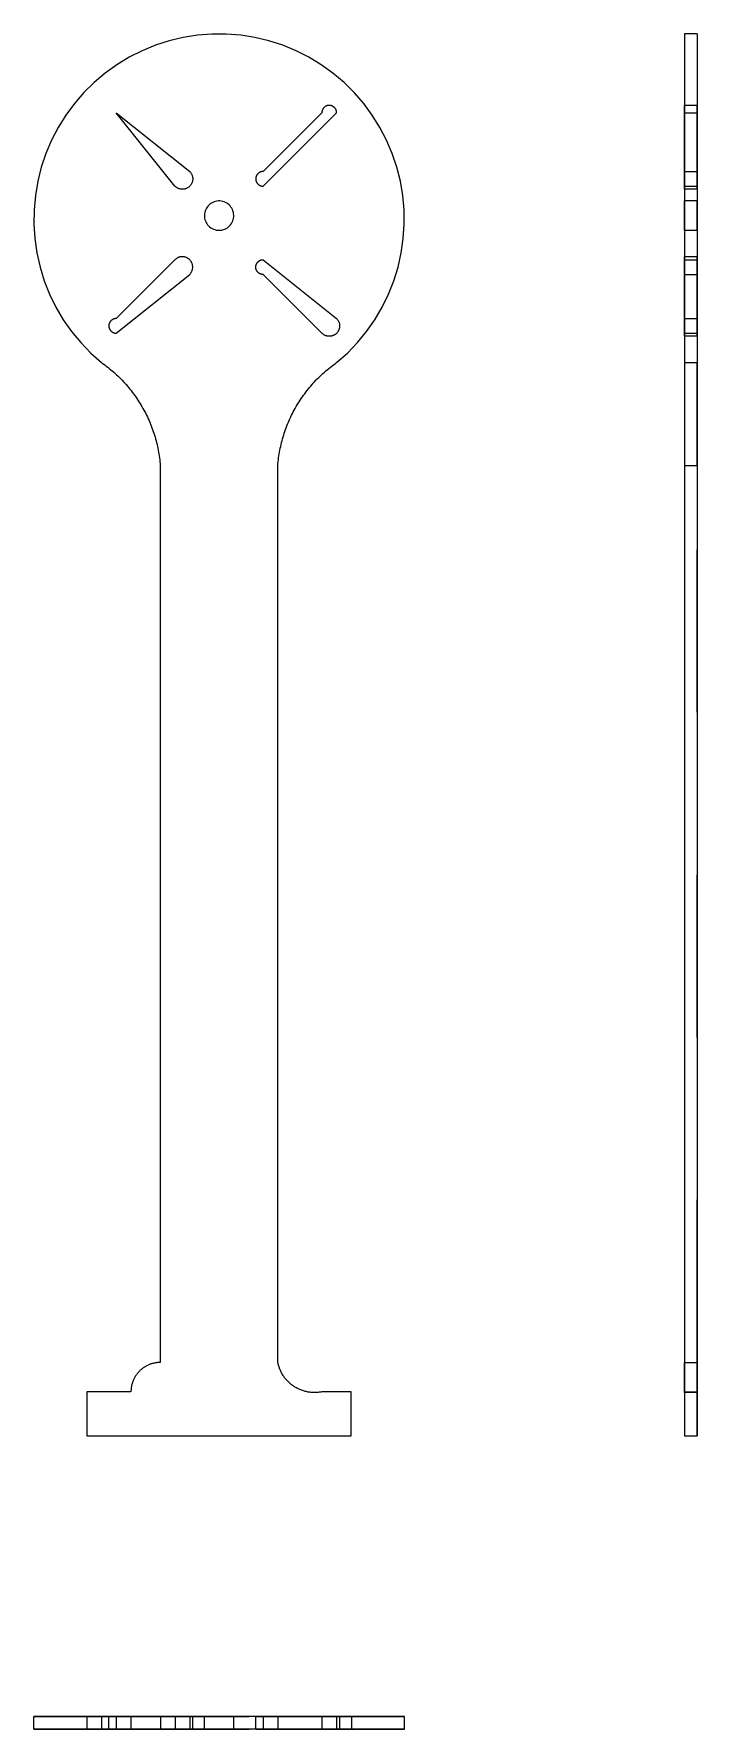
# Model space of a CAD drawing. Extents: x 0 to 0.41, y 0 to 1.04.
import ezdxf

# ---------------------------------------------------------------- set-up
doc = ezdxf.new("R2010")
doc.units = 0
doc.linetypes.add('HIDDEN', pattern=[0.043131, 0.028768, -0.014363])
for name, color, linetype in [('FRONT', 7, 'CONTINUOUS'), ('LEFT', 7, 'CONTINUOUS'), ('LEFT_HID', 7, 'HIDDEN'), ('TOP', 7, 'CONTINUOUS'), ('TOP_HID', 7, 'HIDDEN')]:
    doc.layers.add(name, color=color, linetype=linetype)

msp = doc.modelspace()

# ---------------------------------------------------------------- linework, layer by layer
at = {"layer": 'FRONT'}
for p, q in [((0.066632, 1.032639), (0.058699, 1.028634)), ((0.074852, 1.036014), (0.066632, 1.032639)), ((0.08331, 1.038739), (0.074852, 1.036014)), ((0.091954, 1.040797), (0.08331, 1.038739)), ((0.100733, 1.042176), (0.091954, 1.040797)), ((0.109592, 1.042868), (0.100733, 1.042176)), ((0.118478, 1.042868), (0.109592, 1.042868)), ((0.127337, 1.042176), (0.118478, 1.042868)), ((0.136116, 1.040797), (0.127337, 1.042176)), ((0.14476, 1.038739), (0.136116, 1.040797)), ((0.153218, 1.036014), (0.14476, 1.038739)), ((0.161438, 1.032639), (0.153218, 1.036014)), ((0.169371, 1.028634), (0.161438, 1.032639)), ((0.051102, 1.024024), (0.043887, 1.018837)), ((0.058699, 1.028634), (0.051102, 1.024024)), ((0.176968, 1.024024), (0.169371, 1.028634)), ((0.184182, 1.018837), (0.176968, 1.024024)), ((0.037098, 1.013104), (0.030776, 1.00686)), ((0.043887, 1.018837), (0.037098, 1.013104)), ((0.190972, 1.013104), (0.184182, 1.018837)), ((0.197294, 1.00686), (0.190972, 1.013104)), ((0.030776, 1.00686), (0.024958, 1.000143)), ((0.203111, 1.000143), (0.197294, 1.00686)), ((0.019682, 0.992993), (0.014978, 0.985454)), ((0.024958, 1.000143), (0.019682, 0.992993)), ((0.050713, 0.994481), (0.095943, 0.958297)), ((0.086897, 0.949251), (0.050713, 0.994481)), ((0.141173, 0.949251), (0.186403, 0.994481)), ((0.177357, 0.994481), (0.141173, 0.958297)), ((0.177363, 0.994706), (0.177357, 0.994481)), ((0.17738, 0.994931), (0.177363, 0.994706)), ((0.177408, 0.995155), (0.17738, 0.994931)), ((0.177447, 0.995377), (0.177408, 0.995155)), ((0.177497, 0.995597), (0.177447, 0.995377)), ((0.177558, 0.995814), (0.177497, 0.995597)), ((0.17763, 0.996028), (0.177558, 0.995814)), ((0.177713, 0.996238), (0.17763, 0.996028)), ((0.177805, 0.996443), (0.177713, 0.996238)), ((0.177908, 0.996644), (0.177805, 0.996443)), ((0.178021, 0.996839), (0.177908, 0.996644)), ((0.178143, 0.997029), (0.178021, 0.996839)), ((0.178275, 0.997212), (0.178143, 0.997029)), ((0.178416, 0.997388), (0.178275, 0.997212)), ((0.178565, 0.997557), (0.178416, 0.997388)), ((0.178722, 0.997719), (0.178565, 0.997557)), ((0.178888, 0.997872), (0.178722, 0.997719)), ((0.17906, 0.998017), (0.178888, 0.997872)), ((0.17924, 0.998153), (0.17906, 0.998017)), ((0.179426, 0.99828), (0.17924, 0.998153)), ((0.179619, 0.998398), (0.179426, 0.99828)), ((0.179817, 0.998506), (0.179619, 0.998398)), ((0.18002, 0.998604), (0.179817, 0.998506)), ((0.180228, 0.998691), (0.18002, 0.998604)), ((0.18044, 0.998768), (0.180228, 0.998691)), ((0.180655, 0.998835), (0.18044, 0.998768)), ((0.180874, 0.99889), (0.180655, 0.998835)), ((0.181095, 0.998935), (0.180874, 0.99889)), ((0.181318, 0.998969), (0.181095, 0.998935)), ((0.181542, 0.998991), (0.181318, 0.998969)), ((0.181768, 0.999002), (0.181542, 0.998991)), ((0.181993, 0.999002), (0.181768, 0.999002)), ((0.182218, 0.998991), (0.181993, 0.999002)), ((0.182443, 0.998969), (0.182218, 0.998991)), ((0.182666, 0.998935), (0.182443, 0.998969)), ((0.182887, 0.99889), (0.182666, 0.998935)), ((0.183105, 0.998835), (0.182887, 0.99889)), ((0.183321, 0.998768), (0.183105, 0.998835)), ((0.183533, 0.998691), (0.183321, 0.998768)), ((0.183741, 0.998604), (0.183533, 0.998691)), ((0.183944, 0.998506), (0.183741, 0.998604)), ((0.184142, 0.998398), (0.183944, 0.998506)), ((0.184334, 0.99828), (0.184142, 0.998398)), ((0.184521, 0.998153), (0.184334, 0.99828)), ((0.1847, 0.998017), (0.184521, 0.998153)), ((0.184873, 0.997872), (0.1847, 0.998017)), ((0.185039, 0.997719), (0.184873, 0.997872)), ((0.185196, 0.997557), (0.185039, 0.997719)), ((0.185345, 0.997388), (0.185196, 0.997557)), ((0.185486, 0.997212), (0.185345, 0.997388)), ((0.185617, 0.997029), (0.185486, 0.997212)), ((0.18574, 0.996839), (0.185617, 0.997029)), ((0.185853, 0.996644), (0.18574, 0.996839)), ((0.185955, 0.996443), (0.185853, 0.996644)), ((0.186048, 0.996238), (0.185955, 0.996443)), ((0.186131, 0.996028), (0.186048, 0.996238)), ((0.186202, 0.995814), (0.186131, 0.996028)), ((0.186264, 0.995597), (0.186202, 0.995814)), ((0.186314, 0.995377), (0.186264, 0.995597)), ((0.186353, 0.995155), (0.186314, 0.995377)), ((0.186381, 0.994931), (0.186353, 0.995155)), ((0.186398, 0.994706), (0.186381, 0.994931)), ((0.186403, 0.994481), (0.186398, 0.994706)), ((0.208388, 0.992993), (0.203111, 1.000143)), ((0.213092, 0.985454), (0.208388, 0.992993)), ((0.014978, 0.985454), (0.010874, 0.977572)), ((0.217196, 0.977572), (0.213092, 0.985454)), ((0.010874, 0.977572), (0.007397, 0.969395)), ((0.220673, 0.969395), (0.217196, 0.977572)), ((0.004567, 0.960971), (0.002401, 0.952353)), ((0.007397, 0.969395), (0.004567, 0.960971)), ((0.223503, 0.960971), (0.220673, 0.969395)), ((0.225669, 0.952353), (0.223503, 0.960971)), ((0.002401, 0.952353), (0.000913, 0.943593)), ((0.087128, 0.949031), (0.086897, 0.949251)), ((0.095829, 0.949139), (0.095592, 0.948925)), ((0.096054, 0.949365), (0.095829, 0.949139)), ((0.095943, 0.958297), (0.096163, 0.958066)), ((0.096268, 0.949601), (0.096054, 0.949365)), ((0.096163, 0.958066), (0.096371, 0.957824)), ((0.09647, 0.949848), (0.096268, 0.949601)), ((0.096371, 0.957824), (0.096566, 0.957572)), ((0.09666, 0.950105), (0.09647, 0.949848)), ((0.096566, 0.957572), (0.096749, 0.957311)), ((0.096836, 0.95037), (0.09666, 0.950105)), ((0.096749, 0.957311), (0.096919, 0.957041)), ((0.096999, 0.950645), (0.096836, 0.95037)), ((0.096919, 0.957041), (0.097075, 0.956763)), ((0.097148, 0.950927), (0.096999, 0.950645)), ((0.097075, 0.956763), (0.097217, 0.956477)), ((0.097283, 0.951216), (0.097148, 0.950927)), ((0.097217, 0.956477), (0.097345, 0.956185)), ((0.097403, 0.951511), (0.097283, 0.951216)), ((0.097345, 0.956185), (0.097457, 0.955886)), ((0.097508, 0.951812), (0.097403, 0.951511)), ((0.097457, 0.955886), (0.097555, 0.955583)), ((0.097598, 0.952118), (0.097508, 0.951812)), ((0.097555, 0.955583), (0.097638, 0.955275)), ((0.097673, 0.952428), (0.097598, 0.952118)), ((0.097638, 0.955275), (0.097705, 0.954963)), ((0.097733, 0.952741), (0.097673, 0.952428)), ((0.097705, 0.954963), (0.097756, 0.954648)), ((0.097776, 0.953057), (0.097733, 0.952741)), ((0.097756, 0.954648), (0.097792, 0.954331)), ((0.097804, 0.953375), (0.097776, 0.953057)), ((0.097792, 0.954331), (0.097812, 0.954013)), ((0.097816, 0.953694), (0.097804, 0.953375)), ((0.097812, 0.954013), (0.097816, 0.953694)), ((0.136663, 0.954112), (0.136652, 0.953886)), ((0.136652, 0.953886), (0.136652, 0.953661)), ((0.136652, 0.953661), (0.136663, 0.953436)), ((0.136685, 0.954336), (0.136663, 0.954112)), ((0.136663, 0.953436), (0.136685, 0.953211)), ((0.136719, 0.954559), (0.136685, 0.954336)), ((0.136685, 0.953211), (0.136719, 0.952988)), ((0.136764, 0.95478), (0.136719, 0.954559)), ((0.136719, 0.952988), (0.136764, 0.952767)), ((0.136819, 0.954999), (0.136764, 0.95478)), ((0.136764, 0.952767), (0.136819, 0.952549)), ((0.136886, 0.955214), (0.136819, 0.954999)), ((0.136819, 0.952549), (0.136886, 0.952333)), ((0.136963, 0.955426), (0.136886, 0.955214)), ((0.136886, 0.952333), (0.136963, 0.952121)), ((0.13705, 0.955634), (0.136963, 0.955426)), ((0.136963, 0.952121), (0.13705, 0.951913)), ((0.137148, 0.955837), (0.13705, 0.955634)), ((0.13705, 0.951913), (0.137148, 0.95171)), ((0.137256, 0.956035), (0.137148, 0.955837)), ((0.137148, 0.95171), (0.137256, 0.951512)), ((0.137374, 0.956228), (0.137256, 0.956035)), ((0.137256, 0.951512), (0.137374, 0.95132)), ((0.137501, 0.956414), (0.137374, 0.956228)), ((0.137374, 0.95132), (0.137501, 0.951133)), ((0.137637, 0.956594), (0.137501, 0.956414)), ((0.137501, 0.951133), (0.137637, 0.950954)), ((0.137782, 0.956766), (0.137637, 0.956594)), ((0.137637, 0.950954), (0.137782, 0.950781)), ((0.137935, 0.956932), (0.137782, 0.956766)), ((0.137782, 0.950781), (0.137935, 0.950615)), ((0.138097, 0.957089), (0.137935, 0.956932)), ((0.137935, 0.950615), (0.138097, 0.950458)), ((0.138266, 0.957238), (0.138097, 0.957089)), ((0.138097, 0.950458), (0.138266, 0.950309)), ((0.138442, 0.957379), (0.138266, 0.957238)), ((0.138266, 0.950309), (0.138442, 0.950168)), ((0.138625, 0.957511), (0.138442, 0.957379)), ((0.138442, 0.950168), (0.138625, 0.950037)), ((0.138815, 0.957633), (0.138625, 0.957511)), ((0.138625, 0.950037), (0.138815, 0.949914)), ((0.13901, 0.957746), (0.138815, 0.957633)), ((0.138815, 0.949914), (0.13901, 0.949801)), ((0.139211, 0.957849), (0.13901, 0.957746)), ((0.13901, 0.949801), (0.139211, 0.949699)), ((0.139416, 0.957941), (0.139211, 0.957849)), ((0.139211, 0.949699), (0.139416, 0.949606)), ((0.139626, 0.958024), (0.139416, 0.957941)), ((0.139416, 0.949606), (0.139626, 0.949523)), ((0.13984, 0.958096), (0.139626, 0.958024)), ((0.139626, 0.949523), (0.13984, 0.949452)), ((0.140057, 0.958157), (0.13984, 0.958096)), ((0.13984, 0.949452), (0.140057, 0.94939)), ((0.140277, 0.958207), (0.140057, 0.958157)), ((0.140057, 0.94939), (0.140277, 0.94934)), ((0.140499, 0.958246), (0.140277, 0.958207)), ((0.140277, 0.94934), (0.140499, 0.949301)), ((0.140723, 0.958274), (0.140499, 0.958246)), ((0.140499, 0.949301), (0.140723, 0.949273)), ((0.140948, 0.958291), (0.140723, 0.958274)), ((0.140723, 0.949273), (0.140948, 0.949256)), ((0.141173, 0.958297), (0.140948, 0.958291)), ((0.140948, 0.949256), (0.141173, 0.949251)), ((0.227157, 0.943593), (0.225669, 0.952353)), ((0.000913, 0.943593), (0.000111, 0.934743)), ((0.08737, 0.948823), (0.087128, 0.949031)), ((0.087621, 0.948627), (0.08737, 0.948823)), ((0.087883, 0.948444), (0.087621, 0.948627)), ((0.088153, 0.948274), (0.087883, 0.948444)), ((0.088431, 0.948118), (0.088153, 0.948274)), ((0.088717, 0.947976), (0.088431, 0.948118)), ((0.089009, 0.947849), (0.088717, 0.947976)), ((0.089307, 0.947736), (0.089009, 0.947849)), ((0.089611, 0.947638), (0.089307, 0.947736)), ((0.089919, 0.947556), (0.089611, 0.947638)), ((0.090231, 0.947489), (0.089919, 0.947556)), ((0.090545, 0.947437), (0.090231, 0.947489)), ((0.090862, 0.947401), (0.090545, 0.947437)), ((0.091181, 0.947382), (0.090862, 0.947401)), ((0.0915, 0.947378), (0.091181, 0.947382)), ((0.091818, 0.94739), (0.0915, 0.947378)), ((0.092136, 0.947417), (0.091818, 0.94739)), ((0.092452, 0.947461), (0.092136, 0.947417)), ((0.092765, 0.94752), (0.092452, 0.947461)), ((0.093075, 0.947595), (0.092765, 0.94752)), ((0.093381, 0.947685), (0.093075, 0.947595)), ((0.093682, 0.947791), (0.093381, 0.947685)), ((0.093978, 0.947911), (0.093682, 0.947791)), ((0.094267, 0.948046), (0.093978, 0.947911)), ((0.094549, 0.948195), (0.094267, 0.948046)), ((0.094823, 0.948358), (0.094549, 0.948195)), ((0.095089, 0.948534), (0.094823, 0.948358)), ((0.095345, 0.948723), (0.095089, 0.948534)), ((0.095592, 0.948925), (0.095345, 0.948723)), ((0.109318, 0.938877), (0.108573, 0.938369)), ((0.11011, 0.939309), (0.109318, 0.938877)), ((0.110941, 0.939659), (0.11011, 0.939309)), ((0.111803, 0.939925), (0.110941, 0.939659)), ((0.112687, 0.940103), (0.111803, 0.939925)), ((0.113584, 0.940193), (0.112687, 0.940103)), ((0.114486, 0.940193), (0.113584, 0.940193)), ((0.115383, 0.940103), (0.114486, 0.940193)), ((0.116267, 0.939925), (0.115383, 0.940103)), ((0.117129, 0.939659), (0.116267, 0.939925)), ((0.11796, 0.939309), (0.117129, 0.939659)), ((0.118752, 0.938877), (0.11796, 0.939309)), ((0.119497, 0.938369), (0.118752, 0.938877)), ((0.227959, 0.934743), (0.227157, 0.943593)), ((0.000111, 0.934743), (0, 0.925857)), ((0.105059, 0.932283), (0.104992, 0.931384)), ((0.104992, 0.931384), (0.105014, 0.930482)), ((0.105014, 0.930482), (0.105126, 0.929588)), ((0.105216, 0.933171), (0.105059, 0.932283)), ((0.105126, 0.929588), (0.105327, 0.928708)), ((0.10546, 0.93404), (0.105216, 0.933171)), ((0.105327, 0.928708), (0.105614, 0.927854)), ((0.105789, 0.934879), (0.10546, 0.93404)), ((0.106201, 0.935682), (0.105789, 0.934879)), ((0.10669, 0.936439), (0.106201, 0.935682)), ((0.107252, 0.937144), (0.10669, 0.936439)), ((0.107882, 0.93779), (0.107252, 0.937144)), ((0.108573, 0.938369), (0.107882, 0.93779)), ((0.120188, 0.93779), (0.119497, 0.938369)), ((0.120818, 0.937144), (0.120188, 0.93779)), ((0.12138, 0.936439), (0.120818, 0.937144)), ((0.121869, 0.935682), (0.12138, 0.936439)), ((0.122281, 0.934879), (0.121869, 0.935682)), ((0.12261, 0.93404), (0.122281, 0.934879)), ((0.122456, 0.927854), (0.122743, 0.928708)), ((0.122854, 0.933171), (0.12261, 0.93404)), ((0.122743, 0.928708), (0.122944, 0.929588)), ((0.123011, 0.932283), (0.122854, 0.933171)), ((0.122944, 0.929588), (0.123056, 0.930482)), ((0.123078, 0.931384), (0.123011, 0.932283)), ((0.123056, 0.930482), (0.123078, 0.931384)), ((0.22807, 0.925857), (0.227959, 0.934743)), ((0, 0.925857), (0.000581, 0.91699)), ((0.105614, 0.927854), (0.105985, 0.927032)), ((0.105985, 0.927032), (0.106436, 0.926251)), ((0.106436, 0.926251), (0.106962, 0.925518)), ((0.106962, 0.925518), (0.107559, 0.924842)), ((0.107559, 0.924842), (0.10822, 0.924229)), ((0.10822, 0.924229), (0.108939, 0.923684)), ((0.108939, 0.923684), (0.109709, 0.923214)), ((0.109709, 0.923214), (0.110521, 0.922823)), ((0.110521, 0.922823), (0.111369, 0.922514)), ((0.111369, 0.922514), (0.112243, 0.922292)), ((0.112243, 0.922292), (0.113134, 0.922157)), ((0.113134, 0.922157), (0.114035, 0.922112)), ((0.114035, 0.922112), (0.114936, 0.922157)), ((0.114936, 0.922157), (0.115827, 0.922292)), ((0.115827, 0.922292), (0.116701, 0.922514)), ((0.116701, 0.922514), (0.117549, 0.922823)), ((0.117549, 0.922823), (0.118361, 0.923214)), ((0.118361, 0.923214), (0.119131, 0.923684)), ((0.119131, 0.923684), (0.11985, 0.924229)), ((0.11985, 0.924229), (0.120511, 0.924842)), ((0.120511, 0.924842), (0.121107, 0.925518)), ((0.121107, 0.925518), (0.121634, 0.926251)), ((0.121634, 0.926251), (0.122085, 0.927032)), ((0.122085, 0.927032), (0.122456, 0.927854)), ((0.227489, 0.91699), (0.22807, 0.925857)), ((0.000581, 0.91699), (0.001851, 0.908195)), ((0.001851, 0.908195), (0.003801, 0.899526)), ((0.224269, 0.899526), (0.226219, 0.908195)), ((0.226219, 0.908195), (0.227489, 0.91699)), ((0.003801, 0.899526), (0.00642, 0.891035)), ((0.086897, 0.90402), (0.050713, 0.867836)), ((0.087128, 0.90424), (0.086897, 0.90402)), ((0.08737, 0.904448), (0.087128, 0.90424)), ((0.087621, 0.904644), (0.08737, 0.904448)), ((0.087883, 0.904827), (0.087621, 0.904644)), ((0.088153, 0.904997), (0.087883, 0.904827)), ((0.088431, 0.905153), (0.088153, 0.904997)), ((0.088717, 0.905295), (0.088431, 0.905153)), ((0.089009, 0.905422), (0.088717, 0.905295)), ((0.089307, 0.905535), (0.089009, 0.905422)), ((0.089611, 0.905633), (0.089307, 0.905535)), ((0.089919, 0.905715), (0.089611, 0.905633)), ((0.090231, 0.905782), (0.089919, 0.905715)), ((0.090545, 0.905834), (0.090231, 0.905782)), ((0.090862, 0.905869), (0.090545, 0.905834)), ((0.091181, 0.905889), (0.090862, 0.905869)), ((0.0915, 0.905893), (0.091181, 0.905889)), ((0.091818, 0.905881), (0.0915, 0.905893)), ((0.092136, 0.905854), (0.091818, 0.905881)), ((0.092452, 0.90581), (0.092136, 0.905854)), ((0.092765, 0.905751), (0.092452, 0.90581)), ((0.093075, 0.905676), (0.092765, 0.905751)), ((0.093381, 0.905586), (0.093075, 0.905676)), ((0.093682, 0.90548), (0.093381, 0.905586)), ((0.093978, 0.90536), (0.093682, 0.90548)), ((0.094267, 0.905225), (0.093978, 0.90536)), ((0.094549, 0.905076), (0.094267, 0.905225)), ((0.094823, 0.904913), (0.094549, 0.905076)), ((0.095089, 0.904737), (0.094823, 0.904913)), ((0.095345, 0.904548), (0.095089, 0.904737)), ((0.095592, 0.904346), (0.095345, 0.904548)), ((0.095829, 0.904132), (0.095592, 0.904346)), ((0.096054, 0.903906), (0.095829, 0.904132)), ((0.096268, 0.90367), (0.096054, 0.903906)), ((0.09647, 0.903423), (0.096268, 0.90367)), ((0.09666, 0.903166), (0.09647, 0.903423)), ((0.096836, 0.9029), (0.09666, 0.903166)), ((0.096999, 0.902626), (0.096836, 0.9029)), ((0.097148, 0.902344), (0.096999, 0.902626)), ((0.097283, 0.902055), (0.097148, 0.902344)), ((0.097217, 0.896794), (0.097345, 0.897086)), ((0.097403, 0.90176), (0.097283, 0.902055)), ((0.097345, 0.897086), (0.097457, 0.897385)), ((0.097508, 0.901459), (0.097403, 0.90176)), ((0.097457, 0.897385), (0.097555, 0.897688)), ((0.097598, 0.901153), (0.097508, 0.901459)), ((0.097555, 0.897688), (0.097638, 0.897996)), ((0.097673, 0.900843), (0.097598, 0.901153)), ((0.097638, 0.897996), (0.097705, 0.898308)), ((0.097733, 0.900529), (0.097673, 0.900843)), ((0.097705, 0.898308), (0.097756, 0.898623)), ((0.097776, 0.900213), (0.097733, 0.900529)), ((0.097756, 0.898623), (0.097792, 0.89894)), ((0.097804, 0.899896), (0.097776, 0.900213)), ((0.097792, 0.89894), (0.097812, 0.899258)), ((0.097816, 0.899577), (0.097804, 0.899896)), ((0.097812, 0.899258), (0.097816, 0.899577)), ((0.136652, 0.89961), (0.136663, 0.899835)), ((0.136652, 0.899385), (0.136652, 0.89961)), ((0.136663, 0.899159), (0.136652, 0.899385)), ((0.136663, 0.899835), (0.136685, 0.90006)), ((0.136685, 0.898935), (0.136663, 0.899159)), ((0.136685, 0.90006), (0.136719, 0.900283)), ((0.136719, 0.898712), (0.136685, 0.898935)), ((0.136719, 0.900283), (0.136764, 0.900504)), ((0.136764, 0.898491), (0.136719, 0.898712)), ((0.136764, 0.900504), (0.136819, 0.900722)), ((0.136819, 0.898272), (0.136764, 0.898491)), ((0.136819, 0.900722), (0.136886, 0.900938)), ((0.136886, 0.898057), (0.136819, 0.898272)), ((0.136886, 0.900938), (0.136963, 0.90115)), ((0.136963, 0.897845), (0.136886, 0.898057)), ((0.136963, 0.90115), (0.13705, 0.901358)), ((0.13705, 0.897637), (0.136963, 0.897845)), ((0.13705, 0.901358), (0.137148, 0.901561)), ((0.137148, 0.897434), (0.13705, 0.897637)), ((0.137148, 0.901561), (0.137256, 0.901759)), ((0.137256, 0.897236), (0.137148, 0.897434)), ((0.137256, 0.901759), (0.137374, 0.901951)), ((0.137374, 0.897043), (0.137256, 0.897236)), ((0.137374, 0.901951), (0.137501, 0.902138)), ((0.137501, 0.896857), (0.137374, 0.897043)), ((0.137501, 0.902138), (0.137637, 0.902317)), ((0.137637, 0.902317), (0.137782, 0.90249)), ((0.137782, 0.90249), (0.137935, 0.902655)), ((0.137935, 0.902655), (0.138097, 0.902813)), ((0.138097, 0.902813), (0.138266, 0.902962)), ((0.138266, 0.902962), (0.138442, 0.903103)), ((0.138442, 0.903103), (0.138625, 0.903234)), ((0.138625, 0.903234), (0.138815, 0.903357)), ((0.138815, 0.903357), (0.13901, 0.90347)), ((0.13901, 0.90347), (0.139211, 0.903572)), ((0.139211, 0.903572), (0.139416, 0.903665)), ((0.139416, 0.903665), (0.139626, 0.903748)), ((0.139626, 0.903748), (0.13984, 0.903819)), ((0.13984, 0.903819), (0.140057, 0.90388)), ((0.140057, 0.90388), (0.140277, 0.903931)), ((0.140277, 0.903931), (0.140499, 0.90397)), ((0.140499, 0.90397), (0.140723, 0.903998)), ((0.140723, 0.903998), (0.140948, 0.904015)), ((0.140948, 0.904015), (0.141173, 0.90402)), ((0.141173, 0.90402), (0.186403, 0.867836)), ((0.22165, 0.891035), (0.224269, 0.899526)), ((0.00642, 0.891035), (0.009693, 0.882773)), ((0.050713, 0.85879), (0.095943, 0.894974)), ((0.095943, 0.894974), (0.096163, 0.895205)), ((0.096163, 0.895205), (0.096371, 0.895447)), ((0.096371, 0.895447), (0.096566, 0.895699)), ((0.096566, 0.895699), (0.096749, 0.89596)), ((0.096749, 0.89596), (0.096919, 0.89623)), ((0.096919, 0.89623), (0.097075, 0.896508)), ((0.097075, 0.896508), (0.097217, 0.896794)), ((0.137637, 0.896677), (0.137501, 0.896857)), ((0.137782, 0.896504), (0.137637, 0.896677)), ((0.137935, 0.896339), (0.137782, 0.896504)), ((0.138097, 0.896182), (0.137935, 0.896339)), ((0.138266, 0.896032), (0.138097, 0.896182)), ((0.138442, 0.895892), (0.138266, 0.896032)), ((0.138625, 0.89576), (0.138442, 0.895892)), ((0.138815, 0.895638), (0.138625, 0.89576)), ((0.13901, 0.895525), (0.138815, 0.895638)), ((0.139211, 0.895422), (0.13901, 0.895525)), ((0.139416, 0.895329), (0.139211, 0.895422)), ((0.139626, 0.895247), (0.139416, 0.895329)), ((0.13984, 0.895175), (0.139626, 0.895247)), ((0.140057, 0.895114), (0.13984, 0.895175)), ((0.140277, 0.895064), (0.140057, 0.895114)), ((0.140499, 0.895025), (0.140277, 0.895064)), ((0.140723, 0.894997), (0.140499, 0.895025)), ((0.140948, 0.89498), (0.140723, 0.894997)), ((0.141173, 0.894974), (0.140948, 0.89498)), ((0.177357, 0.85879), (0.141173, 0.894974)), ((0.218377, 0.882773), (0.22165, 0.891035)), ((0.009693, 0.882773), (0.013598, 0.874791)), ((0.214472, 0.874791), (0.218377, 0.882773)), ((0.013598, 0.874791), (0.018113, 0.867138)), ((0.018113, 0.867138), (0.02321, 0.859859)), ((0.046913, 0.865767), (0.046796, 0.865575)), ((0.04704, 0.865953), (0.046913, 0.865767)), ((0.047176, 0.866133), (0.04704, 0.865953)), ((0.047321, 0.866306), (0.047176, 0.866133)), ((0.047475, 0.866471), (0.047321, 0.866306)), ((0.047636, 0.866629), (0.047475, 0.866471)), ((0.047805, 0.866778), (0.047636, 0.866629)), ((0.047982, 0.866919), (0.047805, 0.866778)), ((0.048165, 0.86705), (0.047982, 0.866919)), ((0.048354, 0.867173), (0.048165, 0.86705)), ((0.048549, 0.867285), (0.048354, 0.867173)), ((0.04875, 0.867388), (0.048549, 0.867285)), ((0.048956, 0.867481), (0.04875, 0.867388)), ((0.049166, 0.867563), (0.048956, 0.867481)), ((0.049379, 0.867635), (0.049166, 0.867563)), ((0.049597, 0.867696), (0.049379, 0.867635)), ((0.049816, 0.867746), (0.049597, 0.867696)), ((0.050038, 0.867786), (0.049816, 0.867746)), ((0.050262, 0.867814), (0.050038, 0.867786)), ((0.050487, 0.86783), (0.050262, 0.867814)), ((0.050713, 0.867836), (0.050487, 0.86783)), ((0.186403, 0.867836), (0.186623, 0.867605)), ((0.186623, 0.867605), (0.186831, 0.867363)), ((0.186831, 0.867363), (0.187027, 0.867111)), ((0.187027, 0.867111), (0.18721, 0.86685)), ((0.18721, 0.86685), (0.18738, 0.86658)), ((0.18738, 0.86658), (0.187536, 0.866302)), ((0.187536, 0.866302), (0.187678, 0.866016)), ((0.187678, 0.866016), (0.187805, 0.865724)), ((0.187805, 0.865724), (0.187918, 0.865426)), ((0.20486, 0.859859), (0.209957, 0.867138)), ((0.209957, 0.867138), (0.214472, 0.874791)), ((0.02321, 0.859859), (0.028857, 0.852998)), ((0.046202, 0.863651), (0.046191, 0.863426)), ((0.046191, 0.863426), (0.046191, 0.8632)), ((0.046191, 0.8632), (0.046202, 0.862975)), ((0.046225, 0.863875), (0.046202, 0.863651)), ((0.046202, 0.862975), (0.046225, 0.862751)), ((0.046258, 0.864098), (0.046225, 0.863875)), ((0.046225, 0.862751), (0.046258, 0.862528)), ((0.046303, 0.86432), (0.046258, 0.864098)), ((0.046258, 0.862528), (0.046303, 0.862307)), ((0.046359, 0.864538), (0.046303, 0.86432)), ((0.046303, 0.862307), (0.046359, 0.862088)), ((0.046425, 0.864754), (0.046359, 0.864538)), ((0.046359, 0.862088), (0.046425, 0.861873)), ((0.046502, 0.864966), (0.046425, 0.864754)), ((0.046425, 0.861873), (0.046502, 0.861661)), ((0.04659, 0.865173), (0.046502, 0.864966)), ((0.046502, 0.861661), (0.04659, 0.861453)), ((0.046688, 0.865377), (0.04659, 0.865173)), ((0.04659, 0.861453), (0.046688, 0.86125)), ((0.046796, 0.865575), (0.046688, 0.865377)), ((0.046688, 0.86125), (0.046796, 0.861052)), ((0.046796, 0.861052), (0.046913, 0.860859)), ((0.046913, 0.860859), (0.04704, 0.860673)), ((0.04704, 0.860673), (0.047176, 0.860493)), ((0.047176, 0.860493), (0.047321, 0.86032)), ((0.047321, 0.86032), (0.047475, 0.860155)), ((0.047475, 0.860155), (0.047636, 0.859997)), ((0.047636, 0.859997), (0.047805, 0.859848)), ((0.047805, 0.859848), (0.047982, 0.859708)), ((0.047982, 0.859708), (0.048165, 0.859576)), ((0.048165, 0.859576), (0.048354, 0.859454)), ((0.048354, 0.859454), (0.048549, 0.859341)), ((0.048549, 0.859341), (0.04875, 0.859238)), ((0.04875, 0.859238), (0.048956, 0.859145)), ((0.048956, 0.859145), (0.049166, 0.859063)), ((0.049166, 0.859063), (0.049379, 0.858991)), ((0.049379, 0.858991), (0.049597, 0.85893)), ((0.049597, 0.85893), (0.049816, 0.85888)), ((0.049816, 0.85888), (0.050038, 0.858841)), ((0.050038, 0.858841), (0.050262, 0.858813)), ((0.050262, 0.858813), (0.050487, 0.858796)), ((0.050487, 0.858796), (0.050713, 0.85879)), ((0.177588, 0.85857), (0.177357, 0.85879)), ((0.17783, 0.858362), (0.177588, 0.85857)), ((0.178082, 0.858166), (0.17783, 0.858362)), ((0.178343, 0.857984), (0.178082, 0.858166)), ((0.178613, 0.857814), (0.178343, 0.857984)), ((0.178891, 0.857658), (0.178613, 0.857814)), ((0.179177, 0.857516), (0.178891, 0.857658)), ((0.179469, 0.857388), (0.179177, 0.857516)), ((0.179768, 0.857276), (0.179469, 0.857388)), ((0.180071, 0.857178), (0.179768, 0.857276)), ((0.180379, 0.857095), (0.180071, 0.857178)), ((0.180691, 0.857028), (0.180379, 0.857095)), ((0.181006, 0.856977), (0.180691, 0.857028)), ((0.181323, 0.856941), (0.181006, 0.856977)), ((0.181641, 0.856921), (0.181323, 0.856941)), ((0.18196, 0.856917), (0.181641, 0.856921)), ((0.182279, 0.856929), (0.18196, 0.856917)), ((0.182597, 0.856957), (0.182279, 0.856929)), ((0.182913, 0.857), (0.182597, 0.856957)), ((0.183226, 0.85706), (0.182913, 0.857)), ((0.183536, 0.857135), (0.183226, 0.85706)), ((0.183842, 0.857225), (0.183536, 0.857135)), ((0.184143, 0.85733), (0.183842, 0.857225)), ((0.184438, 0.85745), (0.184143, 0.85733)), ((0.184727, 0.857585), (0.184438, 0.85745)), ((0.185009, 0.857734), (0.184727, 0.857585)), ((0.185284, 0.857897), (0.185009, 0.857734)), ((0.185549, 0.858073), (0.185284, 0.857897)), ((0.185806, 0.858263), (0.185549, 0.858073)), ((0.186053, 0.858465), (0.185806, 0.858263)), ((0.186289, 0.858679), (0.186053, 0.858465)), ((0.186515, 0.858904), (0.186289, 0.858679)), ((0.186729, 0.859141), (0.186515, 0.858904)), ((0.186931, 0.859388), (0.186729, 0.859141)), ((0.18712, 0.859644), (0.186931, 0.859388)), ((0.187296, 0.85991), (0.18712, 0.859644)), ((0.187459, 0.860184), (0.187296, 0.85991)), ((0.187608, 0.860466), (0.187459, 0.860184)), ((0.187743, 0.860755), (0.187608, 0.860466)), ((0.187863, 0.861051), (0.187743, 0.860755)), ((0.187969, 0.861352), (0.187863, 0.861051)), ((0.187918, 0.865426), (0.188016, 0.865122)), ((0.188059, 0.861658), (0.187969, 0.861352)), ((0.188016, 0.865122), (0.188098, 0.864814)), ((0.188134, 0.861968), (0.188059, 0.861658)), ((0.188098, 0.864814), (0.188165, 0.864502)), ((0.188193, 0.862281), (0.188134, 0.861968)), ((0.188165, 0.864502), (0.188217, 0.864188)), ((0.188237, 0.862597), (0.188193, 0.862281)), ((0.188217, 0.864188), (0.188253, 0.863871)), ((0.188264, 0.862915), (0.188237, 0.862597)), ((0.188253, 0.863871), (0.188272, 0.863552)), ((0.188276, 0.863233), (0.188264, 0.862915)), ((0.188272, 0.863552), (0.188276, 0.863233)), ((0.199212, 0.852998), (0.20486, 0.859859)), ((0.028857, 0.852998), (0.035022, 0.846598)), ((0.035022, 0.846598), (0.041667, 0.840698)), ((0.186403, 0.840698), (0.193048, 0.846598)), ((0.193048, 0.846598), (0.199212, 0.852998)), ((0.041667, 0.840698), (0.042642, 0.840006)), ((0.042642, 0.840006), (0.043608, 0.8393)), ((0.043608, 0.8393), (0.044564, 0.838581)), ((0.044564, 0.838581), (0.04551, 0.837849)), ((0.04551, 0.837849), (0.046445, 0.837103)), ((0.046445, 0.837103), (0.04737, 0.836345)), ((0.04737, 0.836345), (0.048284, 0.835573)), ((0.048284, 0.835573), (0.049187, 0.834789)), ((0.049187, 0.834789), (0.050079, 0.833992)), ((0.177991, 0.833992), (0.178883, 0.834789)), ((0.178883, 0.834789), (0.179786, 0.835573)), ((0.179786, 0.835573), (0.1807, 0.836345)), ((0.1807, 0.836345), (0.181625, 0.837103)), ((0.181625, 0.837103), (0.18256, 0.837849)), ((0.18256, 0.837849), (0.183506, 0.838581)), ((0.183506, 0.838581), (0.184462, 0.8393)), ((0.184462, 0.8393), (0.185428, 0.840006)), ((0.185428, 0.840006), (0.186403, 0.840698)), ((0.050079, 0.833992), (0.05096, 0.833183)), ((0.05096, 0.833183), (0.05183, 0.832361)), ((0.05183, 0.832361), (0.052687, 0.831527)), ((0.052687, 0.831527), (0.053533, 0.830682)), ((0.053533, 0.830682), (0.054367, 0.829824)), ((0.054367, 0.829824), (0.055189, 0.828955)), ((0.055189, 0.828955), (0.055999, 0.828075)), ((0.055999, 0.828075), (0.056796, 0.827183)), ((0.056796, 0.827183), (0.057581, 0.82628)), ((0.057581, 0.82628), (0.058353, 0.825367)), ((0.058353, 0.825367), (0.059112, 0.824442)), ((0.059112, 0.824442), (0.059858, 0.823507)), ((0.168212, 0.823507), (0.168958, 0.824442)), ((0.168958, 0.824442), (0.169717, 0.825367)), ((0.169717, 0.825367), (0.170489, 0.82628)), ((0.170489, 0.82628), (0.171274, 0.827183)), ((0.171274, 0.827183), (0.172071, 0.828075)), ((0.172071, 0.828075), (0.172881, 0.828955)), ((0.172881, 0.828955), (0.173703, 0.829824)), ((0.173703, 0.829824), (0.174537, 0.830682)), ((0.174537, 0.830682), (0.175383, 0.831527)), ((0.175383, 0.831527), (0.17624, 0.832361)), ((0.17624, 0.832361), (0.17711, 0.833183)), ((0.17711, 0.833183), (0.177991, 0.833992)), ((0.059858, 0.823507), (0.060591, 0.822562)), ((0.060591, 0.822562), (0.06131, 0.821606)), ((0.06131, 0.821606), (0.062016, 0.820641)), ((0.062016, 0.820641), (0.062709, 0.819665)), ((0.062709, 0.819665), (0.063387, 0.81868)), ((0.063387, 0.81868), (0.064052, 0.817686)), ((0.064052, 0.817686), (0.064703, 0.816682)), ((0.064703, 0.816682), (0.06534, 0.815669)), ((0.06534, 0.815669), (0.065962, 0.814648)), ((0.065962, 0.814648), (0.06657, 0.813618)), ((0.06657, 0.813618), (0.067163, 0.812579)), ((0.160907, 0.812579), (0.1615, 0.813618)), ((0.1615, 0.813618), (0.162108, 0.814648)), ((0.162108, 0.814648), (0.16273, 0.815669)), ((0.16273, 0.815669), (0.163367, 0.816682)), ((0.163367, 0.816682), (0.164018, 0.817686)), ((0.164018, 0.817686), (0.164683, 0.81868)), ((0.164683, 0.81868), (0.165361, 0.819665)), ((0.165361, 0.819665), (0.166054, 0.820641)), ((0.166054, 0.820641), (0.16676, 0.821606)), ((0.16676, 0.821606), (0.167479, 0.822562)), ((0.167479, 0.822562), (0.168212, 0.823507)), ((0.067163, 0.812579), (0.067742, 0.811532)), ((0.067742, 0.811532), (0.068306, 0.810478)), ((0.068306, 0.810478), (0.068856, 0.809415)), ((0.068856, 0.809415), (0.06939, 0.808345)), ((0.06939, 0.808345), (0.069909, 0.807267)), ((0.069909, 0.807267), (0.070413, 0.806182)), ((0.070413, 0.806182), (0.070902, 0.805091)), ((0.070902, 0.805091), (0.071375, 0.803992)), ((0.071375, 0.803992), (0.071833, 0.802887)), ((0.156237, 0.802887), (0.156695, 0.803992)), ((0.156695, 0.803992), (0.157168, 0.805091)), ((0.157168, 0.805091), (0.157657, 0.806182)), ((0.157657, 0.806182), (0.158161, 0.807267)), ((0.158161, 0.807267), (0.15868, 0.808345)), ((0.15868, 0.808345), (0.159214, 0.809415)), ((0.159214, 0.809415), (0.159764, 0.810478)), ((0.159764, 0.810478), (0.160328, 0.811532)), ((0.160328, 0.811532), (0.160907, 0.812579)), ((0.071833, 0.802887), (0.072276, 0.801776)), ((0.072276, 0.801776), (0.072703, 0.800658)), ((0.072703, 0.800658), (0.073114, 0.799535)), ((0.073114, 0.799535), (0.073509, 0.798406)), ((0.073509, 0.798406), (0.073889, 0.797272)), ((0.073889, 0.797272), (0.074252, 0.796132)), ((0.074252, 0.796132), (0.0746, 0.794988)), ((0.0746, 0.794988), (0.074931, 0.793838)), ((0.074931, 0.793838), (0.075246, 0.792684)), ((0.075246, 0.792684), (0.075545, 0.791526)), ((0.152525, 0.791526), (0.152824, 0.792684)), ((0.152824, 0.792684), (0.153139, 0.793838)), ((0.153139, 0.793838), (0.15347, 0.794988)), ((0.15347, 0.794988), (0.153818, 0.796132)), ((0.153818, 0.796132), (0.154181, 0.797272)), ((0.154181, 0.797272), (0.154561, 0.798406)), ((0.154561, 0.798406), (0.154956, 0.799535)), ((0.154956, 0.799535), (0.155367, 0.800658)), ((0.155367, 0.800658), (0.155794, 0.801776)), ((0.155794, 0.801776), (0.156237, 0.802887)), ((0.075545, 0.791526), (0.075828, 0.790364)), ((0.075828, 0.790364), (0.076094, 0.789198)), ((0.076094, 0.789198), (0.076344, 0.788028)), ((0.076344, 0.788028), (0.076578, 0.786855)), ((0.076578, 0.786855), (0.076795, 0.785679)), ((0.076795, 0.785679), (0.076996, 0.784499)), ((0.076996, 0.784499), (0.07718, 0.783317)), ((0.07718, 0.783317), (0.077347, 0.782133)), ((0.150723, 0.782133), (0.15089, 0.783317)), ((0.15089, 0.783317), (0.151074, 0.784499)), ((0.151074, 0.784499), (0.151275, 0.785679)), ((0.151275, 0.785679), (0.151492, 0.786855)), ((0.151492, 0.786855), (0.151725, 0.788028)), ((0.151725, 0.788028), (0.151976, 0.789198)), ((0.151976, 0.789198), (0.152242, 0.790364)), ((0.152242, 0.790364), (0.152525, 0.791526)), ((0.077347, 0.782133), (0.077498, 0.780946)), ((0.077498, 0.780946), (0.077632, 0.779758)), ((0.077632, 0.779758), (0.07775, 0.778567)), ((0.07775, 0.778567), (0.077851, 0.777376)), ((0.077851, 0.777376), (0.077851, 0.225566)), ((0.150219, 0.777376), (0.15032, 0.778567)), ((0.150219, 0.225566), (0.150219, 0.777376)), ((0.15032, 0.778567), (0.150438, 0.779758)), ((0.150438, 0.779758), (0.150572, 0.780946)), ((0.150572, 0.780946), (0.150723, 0.782133)), ((0.063991, 0.219104), (0.063706, 0.218755)), ((0.064286, 0.219446), (0.063991, 0.219104)), ((0.064588, 0.21978), (0.064286, 0.219446)), ((0.064899, 0.220107), (0.064588, 0.21978)), ((0.065218, 0.220426), (0.064899, 0.220107)), ((0.065545, 0.220737), (0.065218, 0.220426)), ((0.065879, 0.221039), (0.065545, 0.220737)), ((0.066221, 0.221334), (0.065879, 0.221039)), ((0.066571, 0.221619), (0.066221, 0.221334)), ((0.066927, 0.221896), (0.066571, 0.221619)), ((0.06729, 0.222164), (0.066927, 0.221896)), ((0.067659, 0.222423), (0.06729, 0.222164)), ((0.068035, 0.222672), (0.067659, 0.222423)), ((0.068417, 0.222912), (0.068035, 0.222672)), ((0.068805, 0.223142), (0.068417, 0.222912)), ((0.069198, 0.223363), (0.068805, 0.223142)), ((0.069597, 0.223574), (0.069198, 0.223363)), ((0.070001, 0.223775), (0.069597, 0.223574)), ((0.07041, 0.223965), (0.070001, 0.223775)), ((0.070823, 0.224146), (0.07041, 0.223965)), ((0.071241, 0.224316), (0.070823, 0.224146)), ((0.071663, 0.224475), (0.071241, 0.224316)), ((0.072089, 0.224624), (0.071663, 0.224475)), ((0.072518, 0.224763), (0.072089, 0.224624)), ((0.072951, 0.22489), (0.072518, 0.224763)), ((0.073386, 0.225007), (0.072951, 0.22489)), ((0.073825, 0.225113), (0.073386, 0.225007)), ((0.074266, 0.225208), (0.073825, 0.225113)), ((0.074709, 0.225292), (0.074266, 0.225208)), ((0.075154, 0.225364), (0.074709, 0.225292)), ((0.075601, 0.225426), (0.075154, 0.225364)), ((0.076049, 0.225476), (0.075601, 0.225426)), ((0.076499, 0.225516), (0.076049, 0.225476)), ((0.076949, 0.225544), (0.076499, 0.225516)), ((0.0774, 0.225561), (0.076949, 0.225544)), ((0.077851, 0.225566), (0.0774, 0.225561)), ((0.150339, 0.225004), (0.150219, 0.225566)), ((0.150473, 0.224445), (0.150339, 0.225004)), ((0.15062, 0.223889), (0.150473, 0.224445)), ((0.150782, 0.223337), (0.15062, 0.223889)), ((0.150957, 0.222789), (0.150782, 0.223337)), ((0.151146, 0.222246), (0.150957, 0.222789)), ((0.151348, 0.221708), (0.151146, 0.222246)), ((0.151564, 0.221175), (0.151348, 0.221708)), ((0.151793, 0.220647), (0.151564, 0.221175)), ((0.152035, 0.220126), (0.151793, 0.220647)), ((0.152289, 0.21961), (0.152035, 0.220126)), ((0.152557, 0.219101), (0.152289, 0.21961)), ((0.152837, 0.218599), (0.152557, 0.219101)), ((0.059809, 0.208826), (0.059781, 0.208376)), ((0.059849, 0.209276), (0.059809, 0.208826)), ((0.059899, 0.209724), (0.059849, 0.209276)), ((0.059961, 0.210171), (0.059899, 0.209724)), ((0.060034, 0.210616), (0.059961, 0.210171)), ((0.060117, 0.211059), (0.060034, 0.210616)), ((0.060212, 0.2115), (0.060117, 0.211059)), ((0.060318, 0.211939), (0.060212, 0.2115)), ((0.060435, 0.212374), (0.060318, 0.211939)), ((0.060562, 0.212807), (0.060435, 0.212374)), ((0.060701, 0.213236), (0.060562, 0.212807)), ((0.06085, 0.213662), (0.060701, 0.213236)), ((0.061009, 0.214084), (0.06085, 0.213662)), ((0.061179, 0.214502), (0.061009, 0.214084)), ((0.06136, 0.214915), (0.061179, 0.214502)), ((0.06155, 0.215324), (0.06136, 0.214915)), ((0.061751, 0.215728), (0.06155, 0.215324)), ((0.061962, 0.216127), (0.061751, 0.215728)), ((0.062183, 0.21652), (0.061962, 0.216127)), ((0.062413, 0.216908), (0.062183, 0.21652)), ((0.062653, 0.21729), (0.062413, 0.216908)), ((0.062902, 0.217666), (0.062653, 0.21729)), ((0.063161, 0.218035), (0.062902, 0.217666)), ((0.063429, 0.218398), (0.063161, 0.218035)), ((0.063706, 0.218755), (0.063429, 0.218398)), ((0.15313, 0.218104), (0.152837, 0.218599)), ((0.153435, 0.217617), (0.15313, 0.218104)), ((0.153752, 0.217137), (0.153435, 0.217617)), ((0.154081, 0.216665), (0.153752, 0.217137)), ((0.154421, 0.216202), (0.154081, 0.216665)), ((0.154773, 0.215747), (0.154421, 0.216202)), ((0.155136, 0.215301), (0.154773, 0.215747)), ((0.155511, 0.214865), (0.155136, 0.215301)), ((0.155896, 0.214438), (0.155511, 0.214865)), ((0.156291, 0.21402), (0.155896, 0.214438)), ((0.156697, 0.213613), (0.156291, 0.21402)), ((0.157113, 0.213216), (0.156697, 0.213613)), ((0.157538, 0.212829), (0.157113, 0.213216)), ((0.157973, 0.212453), (0.157538, 0.212829)), ((0.158417, 0.212088), (0.157973, 0.212453)), ((0.158871, 0.211734), (0.158417, 0.212088)), ((0.159333, 0.211392), (0.158871, 0.211734)), ((0.159803, 0.211061), (0.159333, 0.211392)), ((0.160281, 0.210742), (0.159803, 0.211061)), ((0.160768, 0.210435), (0.160281, 0.210742)), ((0.161261, 0.21014), (0.160768, 0.210435)), ((0.161762, 0.209858), (0.161261, 0.21014)), ((0.16227, 0.209588), (0.161762, 0.209858)), ((0.162785, 0.209331), (0.16227, 0.209588)), ((0.163305, 0.209087), (0.162785, 0.209331)), ((0.163832, 0.208856), (0.163305, 0.209087)), ((0.164364, 0.208638), (0.163832, 0.208856)), ((0.164901, 0.208434), (0.164364, 0.208638)), ((0.059759, 0.207474), (0.032621, 0.207474)), ((0.032621, 0.207474), (0.032621, 0.180336)), ((0.059764, 0.207925), (0.059759, 0.207474)), ((0.059781, 0.208376), (0.059764, 0.207925)), ((0.165444, 0.208243), (0.164901, 0.208434)), ((0.165991, 0.208065), (0.165444, 0.208243)), ((0.166542, 0.207901), (0.165991, 0.208065)), ((0.167097, 0.207751), (0.166542, 0.207901)), ((0.167656, 0.207615), (0.167097, 0.207751)), ((0.168218, 0.207493), (0.167656, 0.207615)), ((0.168782, 0.207385), (0.168218, 0.207493)), ((0.16935, 0.207291), (0.168782, 0.207385)), ((0.169919, 0.207211), (0.16935, 0.207291)), ((0.17049, 0.207146), (0.169919, 0.207211)), ((0.171063, 0.207095), (0.17049, 0.207146)), ((0.171637, 0.207057), (0.171063, 0.207095)), ((0.172212, 0.207035), (0.171637, 0.207057)), ((0.172787, 0.207026), (0.172212, 0.207035)), ((0.173362, 0.207032), (0.172787, 0.207026)), ((0.173936, 0.207053), (0.173362, 0.207032)), ((0.17451, 0.207087), (0.173936, 0.207053)), ((0.175083, 0.207136), (0.17451, 0.207087)), ((0.175655, 0.207199), (0.175083, 0.207136)), ((0.176224, 0.207277), (0.175655, 0.207199)), ((0.176792, 0.207369), (0.176224, 0.207277)), ((0.177357, 0.207474), (0.176792, 0.207369)), ((0.195449, 0.207474), (0.177357, 0.207474)), ((0.195449, 0.180336), (0.195449, 0.207474)), ((0.032621, 0.180336), (0.195449, 0.180336))]:
    msp.add_line(p, q, dxfattribs=at)
at = {"layer": 'LEFT'}
for p, q in [((0.400594, 1.042954), (0.400594, 0.840698)), ((0.408406, 1.042954), (0.400594, 1.042954)), ((0.408406, 1.042954), (0.408406, 0.840698)), ((0.400594, 0.840698), (0.408406, 0.840698)), ((0.400594, 0.840698), (0.400594, 0.777376)), ((0.408406, 0.840698), (0.408406, 0.777376)), ((0.400594, 0.777376), (0.408406, 0.777376)), ((0.400594, 0.777376), (0.400594, 0.225566)), ((0.408406, 0.777376), (0.408406, 0.225566)), ((0.400594, 0.225566), (0.408406, 0.225566)), ((0.400594, 0.225566), (0.400594, 0.207474)), ((0.408406, 0.225566), (0.408406, 0.207474)), ((0.400594, 0.207474), (0.408406, 0.207474)), ((0.400594, 0.207474), (0.400594, 0.180336)), ((0.408406, 0.207474), (0.408406, 0.180336)), ((0.400594, 0.180336), (0.408406, 0.180336))]:
    msp.add_line(p, q, dxfattribs=at)
at = {"layer": 'LEFT_HID', "linetype": 'HIDDEN'}
for p, q in [((0.400594, 0.994481), (0.400594, 0.999004)), ((0.400594, 0.999004), (0.400594, 0.994481)), ((0.408406, 0.999004), (0.400594, 0.999004)), ((0.400594, 0.994481), (0.400594, 0.958297)), ((0.400594, 0.949251), (0.400594, 0.994481)), ((0.400594, 0.949251), (0.400594, 0.994481)), ((0.400594, 0.994481), (0.400594, 0.958297)), ((0.400594, 0.994481), (0.408406, 0.994481)), ((0.400594, 0.994481), (0.408406, 0.994481)), ((0.400594, 0.994481), (0.408406, 0.994481)), ((0.408406, 0.994481), (0.408406, 0.999004)), ((0.408406, 0.999004), (0.408406, 0.994481)), ((0.408406, 0.994481), (0.408406, 0.958297)), ((0.408406, 0.949251), (0.408406, 0.994481)), ((0.408406, 0.949251), (0.408406, 0.994481)), ((0.408406, 0.994481), (0.408406, 0.958297)), ((0.400594, 0.958297), (0.400594, 0.947377)), ((0.400594, 0.958297), (0.400594, 0.949251)), ((0.400594, 0.958297), (0.408406, 0.958297)), ((0.400594, 0.958297), (0.408406, 0.958297)), ((0.400594, 0.947377), (0.400594, 0.949251)), ((0.400594, 0.949251), (0.408406, 0.949251)), ((0.400594, 0.949251), (0.408406, 0.949251)), ((0.408406, 0.958297), (0.408406, 0.947377)), ((0.408406, 0.958297), (0.408406, 0.949251)), ((0.408406, 0.947377), (0.408406, 0.949251)), ((0.408406, 0.947377), (0.400594, 0.947377)), ((0.400594, 0.922112), (0.400594, 0.940205)), ((0.400594, 0.940205), (0.400594, 0.922112)), ((0.408406, 0.940205), (0.400594, 0.940205)), ((0.408406, 0.922112), (0.408406, 0.940205)), ((0.408406, 0.940205), (0.408406, 0.922112)), ((0.400594, 0.922112), (0.408406, 0.922112)), ((0.400594, 0.894974), (0.400594, 0.905894)), ((0.400594, 0.905894), (0.400594, 0.90402)), ((0.408406, 0.905894), (0.400594, 0.905894)), ((0.400594, 0.90402), (0.400594, 0.867836)), ((0.400594, 0.894974), (0.400594, 0.90402)), ((0.400594, 0.90402), (0.400594, 0.867836)), ((0.400594, 0.90402), (0.408406, 0.90402)), ((0.400594, 0.90402), (0.408406, 0.90402)), ((0.408406, 0.894974), (0.408406, 0.905894)), ((0.408406, 0.905894), (0.408406, 0.90402)), ((0.408406, 0.90402), (0.408406, 0.867836)), ((0.408406, 0.894974), (0.408406, 0.90402)), ((0.408406, 0.90402), (0.408406, 0.867836)), ((0.400594, 0.85879), (0.400594, 0.894974)), ((0.400594, 0.85879), (0.400594, 0.894974)), ((0.400594, 0.894974), (0.408406, 0.894974)), ((0.400594, 0.894974), (0.408406, 0.894974)), ((0.408406, 0.85879), (0.408406, 0.894974)), ((0.408406, 0.85879), (0.408406, 0.894974)), ((0.400594, 0.867836), (0.400594, 0.85879)), ((0.400594, 0.867836), (0.400594, 0.856917)), ((0.400594, 0.867836), (0.408406, 0.867836)), ((0.400594, 0.867836), (0.408406, 0.867836)), ((0.408406, 0.867836), (0.408406, 0.85879)), ((0.408406, 0.867836), (0.408406, 0.856917)), ((0.400594, 0.856917), (0.400594, 0.85879)), ((0.400594, 0.85879), (0.408406, 0.85879)), ((0.400594, 0.85879), (0.408406, 0.85879)), ((0.408406, 0.856917), (0.400594, 0.856917)), ((0.408406, 0.856917), (0.408406, 0.85879)), ((0.408406, 0.777376), (0.408406, 0.840698)), ((0.408406, 0.225566), (0.408406, 0.777376)), ((0.400594, 0.207026), (0.400594, 0.225566)), ((0.408406, 0.207026), (0.408406, 0.225566)), ((0.400594, 0.207474), (0.400594, 0.207026)), ((0.408406, 0.207026), (0.400594, 0.207026)), ((0.408406, 0.180336), (0.408406, 0.207474)), ((0.408406, 0.207474), (0.408406, 0.207026))]:
    msp.add_line(p, q, dxfattribs=at)
at = {"layer": 'TOP'}
for p, q in [((0.22815, 0.007813), (0, 0.007813)), ((0, 0), (0, 0.007813)), ((0.22815, 0), (0, 0)), ((0.22815, 0), (0.22815, 0.007813))]:
    msp.add_line(p, q, dxfattribs=at)
at = {"layer": 'TOP_HID', "linetype": 'HIDDEN'}
for p, q in [((0, 0.007813), (0.041707, 0.007813)), ((0, 0), (0.041707, 0)), ((0.032661, 0.007813), (0.032661, 0)), ((0.032661, 0.007813), (0.195489, 0.007813)), ((0.032661, 0.007813), (0.032661, 0)), ((0.059799, 0.007813), (0.032661, 0.007813)), ((0.032661, 0), (0.195489, 0)), ((0.059799, 0), (0.032661, 0)), ((0.041707, 0.007813), (0.041707, 0)), ((0.041707, 0.007813), (0.077891, 0.007813)), ((0.041707, 0), (0.077891, 0)), ((0.050753, 0.007813), (0.04623, 0.007813)), ((0.04623, 0.007813), (0.050753, 0.007813)), ((0.04623, 0), (0.04623, 0.007813)), ((0.050753, 0), (0.04623, 0)), ((0.04623, 0), (0.050753, 0)), ((0.050753, 0.007813), (0.095983, 0.007813)), ((0.086937, 0.007813), (0.050753, 0.007813)), ((0.050753, 0.007813), (0.095983, 0.007813)), ((0.086937, 0.007813), (0.050753, 0.007813)), ((0.050753, 0.007813), (0.050753, 0)), ((0.050753, 0.007813), (0.050753, 0)), ((0.050753, 0.007813), (0.050753, 0)), ((0.050753, 0), (0.095983, 0)), ((0.086937, 0), (0.050753, 0)), ((0.050753, 0), (0.095983, 0)), ((0.086937, 0), (0.050753, 0)), ((0.077891, 0.007813), (0.059799, 0.007813)), ((0.059799, 0.007813), (0.059799, 0)), ((0.077891, 0), (0.059799, 0)), ((0.077891, 0.007813), (0.077891, 0)), ((0.077891, 0.007813), (0.077891, 0)), ((0.097856, 0.007813), (0.086937, 0.007813)), ((0.097856, 0.007813), (0.086937, 0.007813)), ((0.086937, 0.007813), (0.086937, 0)), ((0.086937, 0.007813), (0.086937, 0)), ((0.097856, 0), (0.086937, 0)), ((0.097856, 0), (0.086937, 0)), ((0.095983, 0.007813), (0.097856, 0.007813)), ((0.095983, 0.007813), (0.097856, 0.007813)), ((0.095983, 0.007813), (0.095983, 0)), ((0.095983, 0.007813), (0.095983, 0)), ((0.095983, 0), (0.097856, 0)), ((0.095983, 0), (0.097856, 0)), ((0.097856, 0), (0.097856, 0.007813)), ((0.097856, 0), (0.097856, 0.007813)), ((0.123121, 0.007813), (0.105029, 0.007813)), ((0.105029, 0.007813), (0.114075, 0.007813)), ((0.105029, 0), (0.105029, 0.007813)), ((0.123121, 0), (0.105029, 0)), ((0.105029, 0), (0.114075, 0)), ((0.114075, 0.007813), (0.123121, 0.007813)), ((0.114075, 0), (0.123121, 0)), ((0.123121, 0), (0.123121, 0.007813)), ((0.141213, 0.007813), (0.13669, 0.007813)), ((0.13669, 0.007813), (0.141213, 0.007813)), ((0.141213, 0.007813), (0.13669, 0.007813)), ((0.13669, 0.007813), (0.141213, 0.007813)), ((0.13669, 0), (0.13669, 0.007813)), ((0.13669, 0), (0.13669, 0.007813)), ((0.141213, 0), (0.13669, 0)), ((0.13669, 0), (0.141213, 0)), ((0.141213, 0), (0.13669, 0)), ((0.13669, 0), (0.141213, 0)), ((0.141213, 0.007813), (0.186443, 0.007813)), ((0.177397, 0.007813), (0.141213, 0.007813)), ((0.141213, 0.007813), (0.186443, 0.007813)), ((0.177397, 0.007813), (0.141213, 0.007813)), ((0.141213, 0.007813), (0.141213, 0)), ((0.141213, 0.007813), (0.141213, 0)), ((0.141213, 0.007813), (0.141213, 0)), ((0.141213, 0.007813), (0.141213, 0)), ((0.141213, 0), (0.186443, 0)), ((0.177397, 0), (0.141213, 0)), ((0.141213, 0), (0.186443, 0)), ((0.177397, 0), (0.141213, 0)), ((0.150259, 0.007813), (0.150259, 0)), ((0.177397, 0.007813), (0.150259, 0.007813)), ((0.150259, 0.007813), (0.150259, 0)), ((0.150259, 0.007813), (0.186443, 0.007813)), ((0.177397, 0), (0.150259, 0)), ((0.150259, 0), (0.186443, 0)), ((0.177397, 0.007813), (0.177397, 0)), ((0.195489, 0.007813), (0.177397, 0.007813)), ((0.188317, 0.007813), (0.177397, 0.007813)), ((0.186443, 0.007813), (0.177397, 0.007813)), ((0.177397, 0.007813), (0.177397, 0)), ((0.177397, 0.007813), (0.177397, 0)), ((0.195489, 0), (0.177397, 0)), ((0.188317, 0), (0.177397, 0)), ((0.186443, 0), (0.177397, 0)), ((0.186443, 0.007813), (0.186443, 0)), ((0.186443, 0.007813), (0.22815, 0.007813)), ((0.186443, 0.007813), (0.188317, 0.007813)), ((0.186443, 0.007813), (0.186443, 0)), ((0.186443, 0.007813), (0.186443, 0)), ((0.186443, 0), (0.22815, 0)), ((0.186443, 0), (0.188317, 0)), ((0.188317, 0), (0.188317, 0.007813)), ((0.195489, 0.007813), (0.195489, 0)), ((0.195489, 0.007813), (0.195489, 0))]:
    msp.add_line(p, q, dxfattribs=at)

doc.saveas('drawing.dxf')
